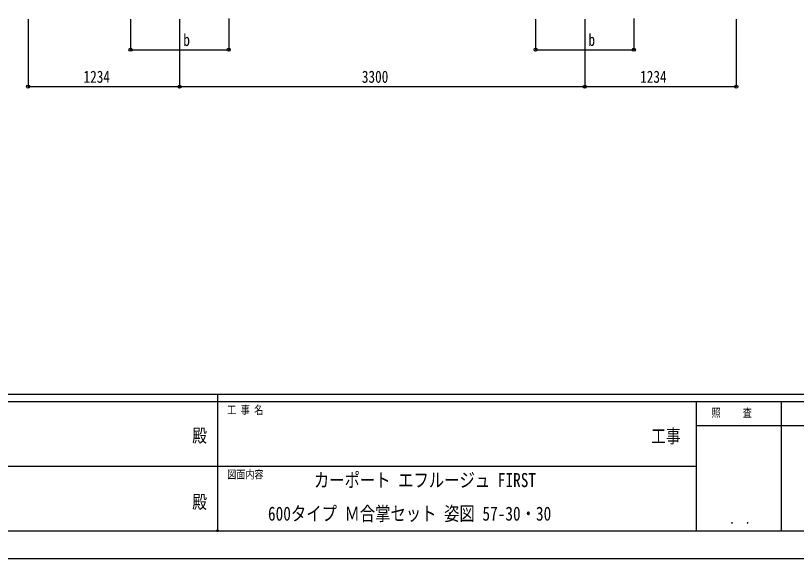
# Model space of a CAD drawing. Units: millimetres, scale not verified. Extents: x -12615 to 12615, y -8910 to 8910.
# Drawn here: x -1660 to 4700, y -8910 to -4491 of the extents above; entities that cross this region are included whole.
import ezdxf
from ezdxf.enums import TextEntityAlignment as Align

# ---------------------------------------------------------------- set-up
doc = ezdxf.new("R2010")
doc.units = ezdxf.units.MM
doc.header["$LTSCALE"] = 30
doc.header["$PDMODE"] = 32
doc.header["$PDSIZE"] = 15
for name, color, linetype in [('0-2_USER1', 3, 'Continuous'), ('0-6_YKK_D', 6, 'Continuous'), ('0-7_YKK_ZWAK', 7, 'Continuous')]:
    doc.layers.add(name, color=color, linetype=linetype)
doc.styles.add('ＭＳ ゴシック', font='')
doc.styles.get('ＭＳ ゴシック').set_extended_font_data('MS Gothic')

msp = doc.modelspace()

# ---------------------------------------------------------------- linework, layer by layer
at = {"layer": '0-6_YKK_D'}
for p, q in [((76.17, -4513.35), (76.17, -4769.89)), ((3376.17, -4513.35), (3376.17, -4769.89)), ((-1557.83, -4518.89), (-1557.83, -5069.89)), ((-723.83, -4518.91), (-723.83, -4769.89)), ((-323.83, -4518.89), (-323.83, -5069.89)), ((-323.83, -4518.89), (-323.83, -5069.89)), ((2576.17, -4518.91), (2576.17, -4769.89)), ((2976.17, -4518.89), (2976.17, -5069.89)), ((2976.17, -4518.89), (2976.17, -5069.89)), ((4210.17, -4518.89), (4210.17, -5069.89)), ((-723.83, -4768.89), (76.17, -4768.89)), ((2576.17, -4768.89), (3376.17, -4768.89)), ((-1557.83, -5068.89), (-323.83, -5068.89)), ((-323.83, -5068.89), (2976.17, -5068.89)), ((2976.17, -5068.89), (4210.17, -5068.89))]:
    msp.add_line(p, q, dxfattribs=at)
for centre in [(-723.83, -4768.89), (76.17, -4768.89), (2576.17, -4768.89), (3376.17, -4768.89), (-1557.83, -5068.89), (-323.83, -5068.89), (-323.83, -5068.89), (2976.17, -5068.89), (2976.17, -5068.89), (4210.17, -5068.89)]:
    msp.add_circle(centre, 12.75, dxfattribs=at)
at = {"layer": '0-7_YKK_ZWAK'}
for p, q in [((11685.06, -7575), (-11714.94, -7575)), ((-14.94, -7575), (-14.94, -8685)), ((-14.94, -7635), (-3914.94, -7635)), ((3885.06, -7635), (-14.94, -7635)), ((4575.06, -7635), (4575.06, -8685)), ((5955.06, -7830), (3885.06, -7830)), ((-3892.44, -8160), (-14.94, -8160)), ((-14.94, -8160), (3885.06, -8160)), ((-3914.94, -8685), (-14.94, -8685)), ((-14.94, -8685), (3885.06, -8685)), ((3885.06, -8685), (5955.06, -8685))]:
    msp.add_line(p, q, dxfattribs=at)
msp.add_lwpolyline([(-12615, -8910), (12615, -8910), (12615, 8910), (-12615, 8910)], close=True, dxfattribs=at)
msp.add_lwpolyline([(5955.06, -7635), (3885.06, -7635), (3885.06, -8685)], dxfattribs=at)
msp.add_point((-14.94, -8685), dxfattribs=at)

# ---------------------------------------------------------------- texts
at = {"layer": '0-2_USER1', "style": 'ＭＳ ゴシック', "width": 0.8}
for s, p in [('カーポート エフルージュ FIRST', (770.26, -8364)), ('600タイプ Ｍ合掌セット 姿図 57-30・30', (395.86, -8637))]:
    msp.add_text(s, height=114.4, dxfattribs=at).set_placement(p, align=Align.BOTTOM_LEFT)
at = {"layer": '0-6_YKK_D', "style": 'ＭＳ ゴシック', "width": 0.8}
for s, p in [('b', (-293.58, -4767.89)), ('b', (3006.42, -4767.89)), ('1234', (-1106.43, -5067.89)), ('3300', (1160.57, -5067.89)), ('1234', (3427.57, -5067.89))]:
    msp.add_text(s, height=98.97, dxfattribs=at).set_placement(p, align=Align.BOTTOM_LEFT)
at = {"layer": '0-7_YKK_ZWAK', "style": 'ＭＳ ゴシック', "width": 0.8}
for s, height, p in [('工 事 名', 65.98, (63.81, -7755)), ('照     査', 65.98, (4009.26, -7777.5)), ('殿', 110, (-221, -7997.5)), ('工事', 110, (3517, -8002.4)), ('図面内容', 65.98, (63.81, -8280)), ('殿', 110, (-221, -8537.5)), ('． ．', 77.75, (4155, -8653.06))]:
    msp.add_text(s, height=height, dxfattribs=at).set_placement(p, align=Align.BOTTOM_LEFT)

doc.saveas('drawing.dxf')
